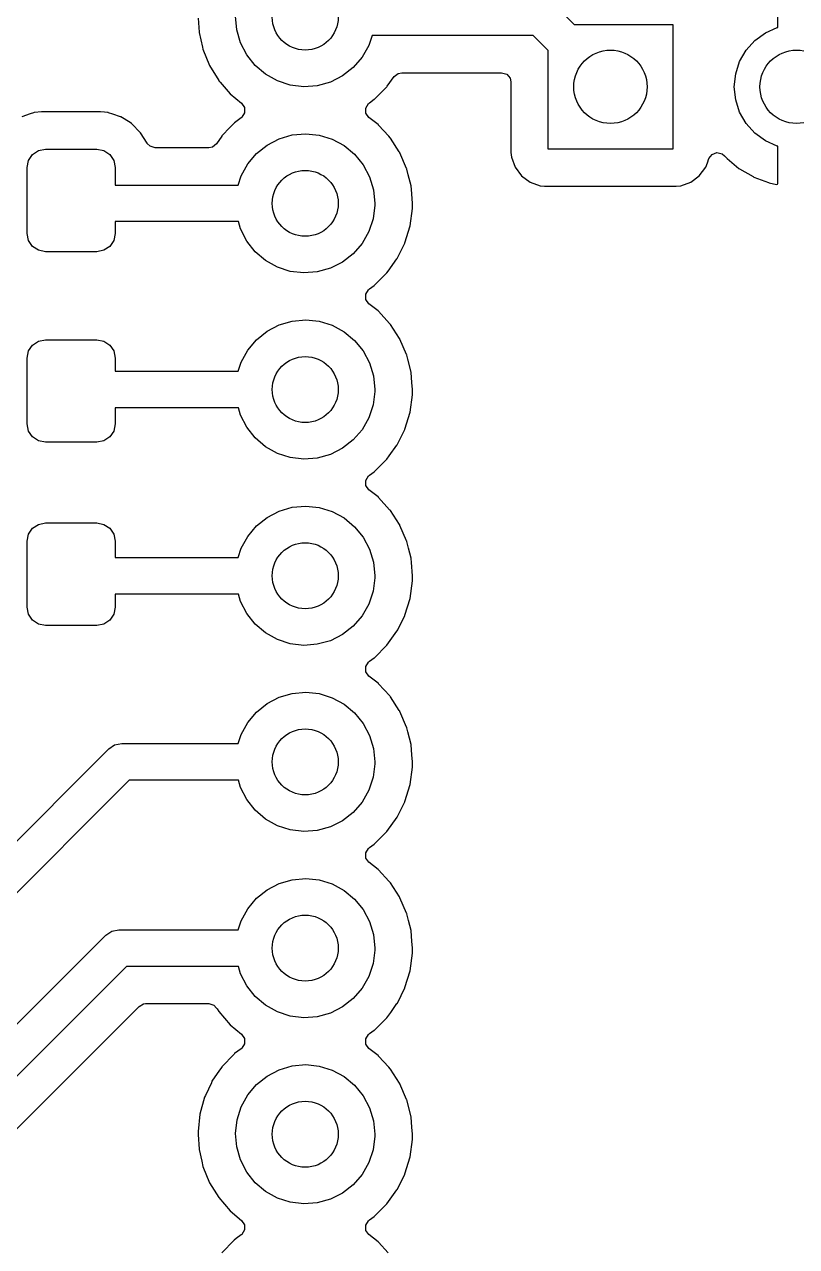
# Model space of a CAD drawing. Extents: x 170.5 to 254.5, y -139.5 to -85.5.
# Drawn here: x 204.96 to 215.5, y -122.57 to -105.9 of the extents above; entities that cross this region are included whole.
import ezdxf

# ---------------------------------------------------------------- set-up
doc = ezdxf.new("R2010")
doc.units = 0
doc.layers.add('BLACK', color=7, linetype='CONTINUOUS')

msp = doc.modelspace()

# ---------------------------------------------------------------- linework, layer by layer
at = {"layer": 'BLACK', "linetype": 'CONTINUOUS'}
for p, q in [((215.246, -105.94), (215.246, -105.433)), ((212.187, -105.623), (212.464, -105.9)), ((207.335, -105.816), (207.346, -106.004)), ((207.861, -105.971), (207.845, -105.787)), ((207.346, -106.004), (207.347, -106.009)), ((207.347, -106.009), (207.347, -106.009)), ((207.347, -106.009), (207.392, -106.211)), ((207.912, -106.15), (207.861, -105.971)), ((212.464, -105.9), (213.81, -105.9)), ((213.81, -105.9), (213.81, -107.6)), ((214.931, -106.118), (215.075, -106.014)), ((215.075, -106.014), (215.237, -105.942)), ((215.237, -105.942), (215.246, -105.94)), ((207.996, -106.315), (207.912, -106.15)), ((209.663, -106.186), (209.571, -106.348)), ((209.708, -106.05), (209.663, -106.186)), ((211.906, -106.05), (209.708, -106.05)), ((212.11, -106.254), (211.906, -106.05)), ((214.812, -106.25), (214.931, -106.118)), ((207.392, -106.211), (207.398, -106.238)), ((207.398, -106.238), (207.489, -106.46)), ((208.112, -106.46), (207.996, -106.315)), ((209.571, -106.348), (209.45, -106.488)), ((212.11, -107.6), (212.11, -106.254)), ((214.723, -106.404), (214.812, -106.25)), ((207.489, -106.46), (207.614, -106.664)), ((208.253, -106.58), (208.112, -106.46)), ((209.45, -106.488), (209.304, -106.602)), ((214.669, -106.573), (214.723, -106.404)), ((207.614, -106.664), (207.617, -106.668)), ((207.617, -106.668), (207.617, -106.668)), ((207.617, -106.668), (207.633, -106.686)), ((207.633, -106.686), (207.771, -106.846)), ((208.415, -106.671), (208.253, -106.58)), ((208.591, -106.728), (208.415, -106.671)), ((209.139, -106.686), (208.96, -106.736)), ((209.304, -106.602), (209.139, -106.686)), ((209.914, -106.743), (210.008, -106.611)), ((210.008, -106.611), (210.064, -106.567)), ((210.064, -106.567), (210.111, -106.558)), ((210.111, -106.558), (211.475, -106.558)), ((211.475, -106.558), (211.544, -106.579)), ((211.544, -106.579), (211.59, -106.632)), ((211.59, -106.632), (211.601, -106.684)), ((211.601, -106.684), (211.601, -107.648)), ((214.65, -106.75), (214.669, -106.573)), ((207.771, -106.846), (207.926, -106.974)), ((208.775, -106.75), (208.591, -106.728)), ((208.96, -106.736), (208.775, -106.75)), ((209.74, -106.918), (209.91, -106.749)), ((209.91, -106.749), (209.914, -106.743)), ((214.669, -106.927), (214.65, -106.75)), ((207.926, -106.974), (207.966, -107.033)), ((207.966, -107.033), (207.967, -107.104)), ((209.621, -107.04), (209.657, -106.979)), ((209.657, -106.979), (209.67, -106.967)), ((209.67, -106.967), (209.735, -106.921)), ((209.735, -106.921), (209.74, -106.918)), ((209.735, -106.921), (209.735, -106.921)), ((214.723, -107.096), (214.669, -106.927)), ((205.04, -107.12), (204.926, -107.158)), ((205.087, -107.105), (205.04, -107.12)), ((205.094, -107.102), (205.087, -107.105)), ((205.087, -107.105), (205.087, -107.105)), ((205.101, -107.102), (205.094, -107.102)), ((205.196, -107.092), (205.101, -107.102)), ((205.101, -107.102), (205.101, -107.102)), ((205.2, -107.091), (205.196, -107.092)), ((205.196, -107.092), (205.196, -107.092)), ((206, -107.091), (205.2, -107.091)), ((206.055, -107.097), (206, -107.091)), ((206.098, -107.102), (206.055, -107.097)), ((206.105, -107.102), (206.098, -107.102)), ((206.098, -107.102), (206.098, -107.102)), ((206.111, -107.104), (206.105, -107.102)), ((206.17, -107.124), (206.111, -107.104)), ((206.111, -107.104), (206.111, -107.104)), ((206.273, -107.158), (206.17, -107.124)), ((206.279, -107.162), (206.273, -107.158)), ((206.404, -107.239), (206.279, -107.162)), ((206.279, -107.162), (206.279, -107.162)), ((207.921, -107.172), (207.831, -107.24)), ((207.93, -107.165), (207.921, -107.172)), ((207.967, -107.104), (207.93, -107.165)), ((209.624, -107.111), (209.621, -107.04)), ((209.665, -107.169), (209.624, -107.111)), ((209.789, -107.266), (209.665, -107.169)), ((214.812, -107.25), (214.723, -107.096)), ((206.423, -107.251), (206.404, -107.239)), ((206.548, -107.376), (206.423, -107.251)), ((207.763, -107.308), (207.664, -107.412)), ((207.823, -107.246), (207.763, -107.308)), ((207.831, -107.24), (207.823, -107.246)), ((209.793, -107.27), (209.789, -107.266)), ((209.789, -107.266), (209.789, -107.266)), ((209.797, -107.273), (209.793, -107.27)), ((209.934, -107.425), (209.797, -107.273)), ((209.797, -107.273), (209.797, -107.273)), ((214.931, -107.382), (214.812, -107.25)), ((206.639, -107.521), (206.548, -107.376)), ((206.639, -107.522), (206.639, -107.521)), ((206.678, -107.561), (206.639, -107.522)), ((207.584, -107.527), (207.529, -107.572)), ((207.655, -107.423), (207.584, -107.527)), ((207.658, -107.419), (207.655, -107.423)), ((207.655, -107.423), (207.655, -107.423)), ((207.664, -107.412), (207.658, -107.419)), ((208.275, -107.545), (208.439, -107.459)), ((208.439, -107.459), (208.617, -107.407)), ((208.617, -107.407), (208.802, -107.39)), ((208.802, -107.39), (208.986, -107.409)), ((208.986, -107.409), (209.163, -107.464)), ((209.163, -107.464), (209.326, -107.552)), ((209.955, -107.447), (209.934, -107.425)), ((209.957, -107.451), (209.955, -107.447)), ((210.077, -107.637), (209.957, -107.451)), ((209.957, -107.451), (209.957, -107.451)), ((215.075, -107.486), (214.931, -107.382)), ((215.237, -107.558), (215.075, -107.486)), ((205.019, -107.754), (205.073, -107.673)), ((205.073, -107.673), (205.154, -107.619)), ((205.154, -107.619), (205.25, -107.6)), ((205.25, -107.6), (205.95, -107.6)), ((205.95, -107.6), (206.046, -107.619)), ((206.046, -107.619), (206.127, -107.673)), ((206.127, -107.673), (206.181, -107.754)), ((206.746, -107.581), (206.678, -107.561)), ((207.48, -107.581), (206.746, -107.581)), ((207.529, -107.572), (207.48, -107.581)), ((208.011, -107.803), (208.13, -107.661)), ((208.13, -107.661), (208.275, -107.545)), ((209.326, -107.552), (209.469, -107.671)), ((209.469, -107.671), (209.586, -107.814)), ((210.085, -107.648), (210.077, -107.637)), ((210.087, -107.653), (210.085, -107.648)), ((210.178, -107.864), (210.087, -107.653)), ((210.087, -107.653), (210.087, -107.653)), ((211.601, -107.648), (211.608, -107.71)), ((213.81, -107.6), (212.11, -107.6)), ((214.305, -107.729), (214.347, -107.672)), ((214.347, -107.672), (214.414, -107.647)), ((214.414, -107.647), (214.483, -107.663)), ((214.483, -107.663), (214.518, -107.691)), ((214.518, -107.691), (214.543, -107.72)), ((215.246, -107.56), (215.237, -107.558)), ((215.246, -108.069), (215.246, -107.56)), ((205, -107.85), (205.019, -107.754)), ((205, -108.75), (205, -107.85)), ((206.181, -107.754), (206.2, -107.85)), ((206.2, -107.85), (206.2, -108.09)), ((207.922, -107.966), (208.011, -107.803)), ((209.586, -107.814), (209.673, -107.978)), ((210.18, -107.868), (210.178, -107.864)), ((210.178, -107.864), (210.178, -107.864)), ((211.608, -107.71), (211.659, -107.847)), ((211.659, -107.847), (211.747, -107.963)), ((214.173, -107.963), (214.261, -107.847)), ((214.261, -107.847), (214.283, -107.787)), ((214.283, -107.787), (214.305, -107.729)), ((214.543, -107.72), (214.551, -107.727)), ((214.551, -107.727), (214.714, -107.863)), ((214.714, -107.863), (214.723, -107.869)), ((207.882, -108.09), (207.922, -107.966)), ((209.673, -107.978), (209.727, -108.155)), ((210.182, -107.873), (210.18, -107.868)), ((210.201, -107.951), (210.182, -107.873)), ((210.182, -107.873), (210.182, -107.873)), ((210.239, -108.101), (210.201, -107.951)), ((211.747, -107.963), (211.863, -108.051)), ((214.057, -108.051), (214.173, -107.963)), ((214.723, -107.869), (214.907, -107.976)), ((214.907, -107.976), (214.916, -107.981)), ((214.916, -107.981), (215.115, -108.057)), ((206.2, -108.09), (207.882, -108.09)), ((209.727, -108.155), (209.745, -108.34)), ((210.239, -108.106), (210.239, -108.101)), ((210.243, -108.146), (210.239, -108.106)), ((210.239, -108.106), (210.239, -108.106)), ((210.258, -108.34), (210.243, -108.146)), ((211.863, -108.051), (212, -108.102)), ((212, -108.102), (212.062, -108.108)), ((212.062, -108.108), (213.858, -108.108)), ((213.858, -108.108), (213.92, -108.102)), ((213.92, -108.102), (214.057, -108.051)), ((215.115, -108.057), (215.125, -108.06)), ((215.125, -108.06), (215.228, -108.081)), ((215.228, -108.081), (215.242, -108.079)), ((215.242, -108.079), (215.246, -108.069)), ((209.745, -108.367), (209.721, -108.55)), ((209.745, -108.34), (209.745, -108.367)), ((210.257, -108.408), (210.258, -108.343)), ((210.258, -108.343), (210.258, -108.34)), ((210.258, -108.343), (210.258, -108.343)), ((210.225, -108.649), (210.257, -108.411)), ((210.257, -108.411), (210.257, -108.408)), ((207.883, -108.59), (206.2, -108.59)), ((206.2, -108.59), (206.2, -108.75)), ((207.912, -108.69), (207.883, -108.59)), ((207.996, -108.855), (207.912, -108.69)), ((209.721, -108.55), (209.663, -108.726)), ((210.156, -108.879), (210.225, -108.649)), ((205.019, -108.846), (205, -108.75)), ((205.073, -108.927), (205.019, -108.846)), ((206.181, -108.846), (206.127, -108.927)), ((206.2, -108.75), (206.181, -108.846)), ((208.112, -109), (207.996, -108.855)), ((209.663, -108.726), (209.571, -108.888)), ((205.154, -108.981), (205.073, -108.927)), ((205.25, -109), (205.154, -108.981)), ((205.95, -109), (205.25, -109)), ((206.046, -108.981), (205.95, -109)), ((206.127, -108.927), (206.046, -108.981)), ((208.253, -109.12), (208.112, -109)), ((209.45, -109.028), (209.304, -109.142)), ((209.571, -108.888), (209.45, -109.028)), ((210.065, -109.063), (210.153, -108.883)), ((210.153, -108.883), (210.156, -108.879)), ((210.153, -108.883), (210.153, -108.883)), ((208.415, -109.211), (208.253, -109.12)), ((209.304, -109.142), (209.139, -109.226)), ((209.925, -109.267), (210.046, -109.098)), ((210.046, -109.098), (210.049, -109.094)), ((210.049, -109.094), (210.065, -109.063)), ((208.591, -109.268), (208.415, -109.211)), ((208.775, -109.29), (208.591, -109.268)), ((208.96, -109.276), (208.775, -109.29)), ((209.139, -109.226), (208.96, -109.276)), ((209.74, -109.458), (209.91, -109.289)), ((209.91, -109.289), (209.925, -109.267)), ((209.621, -109.58), (209.657, -109.519)), ((209.657, -109.519), (209.67, -109.507)), ((209.67, -109.507), (209.735, -109.461)), ((209.735, -109.461), (209.74, -109.458)), ((209.735, -109.461), (209.735, -109.461)), ((209.624, -109.651), (209.621, -109.58)), ((209.665, -109.709), (209.624, -109.651)), ((209.789, -109.806), (209.665, -109.709)), ((209.793, -109.81), (209.789, -109.806)), ((209.789, -109.806), (209.789, -109.806)), ((209.797, -109.813), (209.793, -109.81)), ((209.945, -109.977), (209.797, -109.813)), ((209.797, -109.813), (209.797, -109.813)), ((208.275, -110.085), (208.439, -109.999)), ((208.439, -109.999), (208.617, -109.947)), ((208.617, -109.947), (208.802, -109.93)), ((208.802, -109.93), (208.986, -109.949)), ((208.986, -109.949), (209.163, -110.004)), ((209.163, -110.004), (209.326, -110.092)), ((209.955, -109.987), (209.945, -109.977)), ((209.957, -109.991), (209.955, -109.987)), ((210.081, -110.183), (209.957, -109.991)), ((209.957, -109.991), (209.957, -109.991)), ((205.154, -110.219), (205.25, -110.2)), ((205.25, -110.2), (205.95, -110.2)), ((205.95, -110.2), (206.046, -110.219)), ((208.011, -110.343), (208.13, -110.201)), ((208.13, -110.201), (208.275, -110.085)), ((209.326, -110.092), (209.469, -110.211)), ((210.085, -110.188), (210.081, -110.183)), ((210.087, -110.193), (210.085, -110.188)), ((210.178, -110.404), (210.087, -110.193)), ((210.087, -110.193), (210.087, -110.193)), ((205, -110.45), (205.019, -110.354)), ((205.019, -110.354), (205.073, -110.273)), ((205.073, -110.273), (205.154, -110.219)), ((206.046, -110.219), (206.127, -110.273)), ((206.127, -110.273), (206.181, -110.354)), ((206.181, -110.354), (206.2, -110.45)), ((207.922, -110.506), (208.011, -110.343)), ((209.469, -110.211), (209.586, -110.354)), ((209.586, -110.354), (209.673, -110.518)), ((205, -111.35), (205, -110.45)), ((206.2, -110.45), (206.2, -110.63)), ((207.882, -110.63), (207.922, -110.506)), ((209.673, -110.518), (209.727, -110.695)), ((210.18, -110.408), (210.178, -110.404)), ((210.178, -110.404), (210.178, -110.404)), ((210.182, -110.413), (210.18, -110.408)), ((210.195, -110.466), (210.182, -110.413)), ((210.182, -110.413), (210.182, -110.413)), ((210.239, -110.641), (210.195, -110.466)), ((206.2, -110.63), (207.882, -110.63)), ((209.727, -110.695), (209.745, -110.88)), ((210.239, -110.646), (210.239, -110.641)), ((210.251, -110.786), (210.239, -110.646)), ((210.239, -110.646), (210.239, -110.646)), ((210.258, -110.88), (210.251, -110.786)), ((209.745, -110.907), (209.721, -111.09)), ((209.745, -110.88), (209.745, -110.907)), ((210.225, -111.189), (210.257, -110.951)), ((210.257, -110.951), (210.258, -110.88)), ((207.883, -111.13), (206.2, -111.13)), ((206.2, -111.13), (206.2, -111.35)), ((207.912, -111.23), (207.883, -111.13)), ((209.721, -111.09), (209.663, -111.266)), ((210.156, -111.419), (210.225, -111.189)), ((205.019, -111.446), (205, -111.35)), ((206.2, -111.35), (206.181, -111.446)), ((207.996, -111.395), (207.912, -111.23)), ((209.663, -111.266), (209.571, -111.428)), ((205.073, -111.527), (205.019, -111.446)), ((205.154, -111.581), (205.073, -111.527)), ((206.127, -111.527), (206.046, -111.581)), ((206.181, -111.446), (206.127, -111.527)), ((208.112, -111.54), (207.996, -111.395)), ((209.571, -111.428), (209.45, -111.568)), ((210.049, -111.634), (210.098, -111.535)), ((210.098, -111.535), (210.153, -111.423)), ((210.153, -111.423), (210.156, -111.419)), ((210.153, -111.423), (210.153, -111.423)), ((205.25, -111.6), (205.154, -111.581)), ((205.95, -111.6), (205.25, -111.6)), ((206.046, -111.581), (205.95, -111.6)), ((208.253, -111.66), (208.112, -111.54)), ((208.415, -111.751), (208.253, -111.66)), ((209.304, -111.682), (209.139, -111.766)), ((209.45, -111.568), (209.304, -111.682)), ((209.942, -111.783), (210.046, -111.638)), ((210.046, -111.638), (210.049, -111.634)), ((208.591, -111.808), (208.415, -111.751)), ((208.775, -111.83), (208.591, -111.808)), ((208.96, -111.816), (208.775, -111.83)), ((209.139, -111.766), (208.96, -111.816)), ((209.74, -111.998), (209.91, -111.829)), ((209.91, -111.829), (209.942, -111.783)), ((209.67, -112.047), (209.735, -112.001)), ((209.735, -112.001), (209.74, -111.998)), ((209.735, -112.001), (209.735, -112.001)), ((209.621, -112.12), (209.657, -112.059)), ((209.624, -112.191), (209.621, -112.12)), ((209.665, -112.249), (209.624, -112.191)), ((209.657, -112.059), (209.67, -112.047)), ((209.789, -112.346), (209.665, -112.249)), ((209.793, -112.35), (209.789, -112.346)), ((209.789, -112.346), (209.789, -112.346)), ((209.797, -112.353), (209.793, -112.35)), ((209.947, -112.519), (209.797, -112.353)), ((209.797, -112.353), (209.797, -112.353)), ((208.439, -112.539), (208.617, -112.487)), ((208.617, -112.487), (208.802, -112.47)), ((208.802, -112.47), (208.986, -112.489)), ((208.986, -112.489), (209.163, -112.544)), ((209.955, -112.527), (209.947, -112.519)), ((209.957, -112.531), (209.955, -112.527)), ((210.081, -112.723), (209.957, -112.531)), ((209.957, -112.531), (209.957, -112.531)), ((205.154, -112.719), (205.25, -112.7)), ((205.25, -112.7), (205.95, -112.7)), ((205.95, -112.7), (206.046, -112.719)), ((208.13, -112.741), (208.275, -112.625)), ((208.275, -112.625), (208.439, -112.539)), ((209.163, -112.544), (209.326, -112.632)), ((209.326, -112.632), (209.469, -112.751)), ((205, -112.95), (205.019, -112.854)), ((205.019, -112.854), (205.073, -112.773)), ((205.073, -112.773), (205.154, -112.719)), ((206.046, -112.719), (206.127, -112.773)), ((206.127, -112.773), (206.181, -112.854)), ((206.181, -112.854), (206.2, -112.95)), ((208.011, -112.883), (208.13, -112.741)), ((209.469, -112.751), (209.586, -112.894)), ((210.085, -112.728), (210.081, -112.723)), ((210.087, -112.733), (210.085, -112.728)), ((210.178, -112.944), (210.087, -112.733)), ((210.087, -112.733), (210.087, -112.733)), ((205, -113.85), (205, -112.95)), ((206.2, -112.95), (206.2, -113.17)), ((207.922, -113.046), (208.011, -112.883)), ((209.586, -112.894), (209.673, -113.058)), ((210.18, -112.948), (210.178, -112.944)), ((210.178, -112.944), (210.178, -112.944)), ((210.182, -112.953), (210.18, -112.948)), ((210.204, -113.044), (210.182, -112.953)), ((210.182, -112.953), (210.182, -112.953)), ((206.2, -113.17), (207.882, -113.17)), ((207.882, -113.17), (207.922, -113.046)), ((209.673, -113.058), (209.727, -113.235)), ((210.239, -113.181), (210.204, -113.044)), ((210.239, -113.186), (210.239, -113.181)), ((210.244, -113.239), (210.239, -113.186)), ((210.239, -113.186), (210.239, -113.186)), ((209.727, -113.235), (209.745, -113.42)), ((210.258, -113.42), (210.244, -113.239)), ((209.745, -113.447), (209.721, -113.63)), ((209.745, -113.42), (209.745, -113.447)), ((210.225, -113.729), (210.257, -113.491)), ((210.257, -113.491), (210.258, -113.42)), ((207.883, -113.67), (206.2, -113.67)), ((206.2, -113.67), (206.2, -113.85)), ((207.912, -113.77), (207.883, -113.67)), ((209.721, -113.63), (209.663, -113.806)), ((205.019, -113.946), (205, -113.85)), ((206.2, -113.85), (206.181, -113.946)), ((207.996, -113.935), (207.912, -113.77)), ((209.663, -113.806), (209.571, -113.968)), ((210.156, -113.959), (210.225, -113.729)), ((205.073, -114.027), (205.019, -113.946)), ((205.154, -114.081), (205.073, -114.027)), ((206.127, -114.027), (206.046, -114.081)), ((206.181, -113.946), (206.127, -114.027)), ((208.112, -114.08), (207.996, -113.935)), ((209.571, -113.968), (209.45, -114.108)), ((210.057, -114.159), (210.153, -113.963)), ((210.153, -113.963), (210.156, -113.959)), ((210.153, -113.963), (210.153, -113.963)), ((205.25, -114.1), (205.154, -114.081)), ((205.95, -114.1), (205.25, -114.1)), ((206.046, -114.081), (205.95, -114.1)), ((208.253, -114.2), (208.112, -114.08)), ((208.415, -114.291), (208.253, -114.2)), ((209.45, -114.108), (209.304, -114.222)), ((209.933, -114.337), (210.046, -114.178)), ((210.046, -114.178), (210.049, -114.174)), ((210.049, -114.174), (210.057, -114.159)), ((208.591, -114.348), (208.415, -114.291)), ((208.775, -114.37), (208.591, -114.348)), ((208.96, -114.356), (208.775, -114.37)), ((209.139, -114.306), (208.96, -114.356)), ((209.304, -114.222), (209.139, -114.306)), ((209.74, -114.538), (209.91, -114.369)), ((209.91, -114.369), (209.933, -114.337)), ((209.621, -114.66), (209.657, -114.599)), ((209.624, -114.731), (209.621, -114.66)), ((209.657, -114.599), (209.67, -114.587)), ((209.67, -114.587), (209.735, -114.541)), ((209.735, -114.541), (209.74, -114.538)), ((209.735, -114.541), (209.735, -114.541)), ((209.665, -114.789), (209.624, -114.731)), ((209.789, -114.886), (209.665, -114.789)), ((208.439, -115.079), (208.617, -115.027)), ((208.617, -115.027), (208.802, -115.01)), ((208.802, -115.01), (208.986, -115.029)), ((208.986, -115.029), (209.163, -115.084)), ((209.793, -114.89), (209.789, -114.886)), ((209.789, -114.886), (209.789, -114.886)), ((209.797, -114.893), (209.793, -114.89)), ((209.948, -115.06), (209.797, -114.893)), ((209.797, -114.893), (209.797, -114.893)), ((208.13, -115.281), (208.275, -115.165)), ((208.275, -115.165), (208.439, -115.079)), ((209.163, -115.084), (209.326, -115.172)), ((209.326, -115.172), (209.469, -115.291)), ((209.955, -115.067), (209.948, -115.06)), ((209.957, -115.071), (209.955, -115.067)), ((210.077, -115.257), (209.957, -115.071)), ((209.957, -115.071), (209.957, -115.071)), ((208.011, -115.423), (208.13, -115.281)), ((209.469, -115.291), (209.586, -115.434)), ((210.085, -115.268), (210.077, -115.257)), ((210.087, -115.273), (210.085, -115.268)), ((210.178, -115.484), (210.087, -115.273)), ((210.087, -115.273), (210.087, -115.273)), ((207.922, -115.586), (208.011, -115.423)), ((209.586, -115.434), (209.673, -115.598)), ((210.18, -115.488), (210.178, -115.484)), ((210.178, -115.484), (210.178, -115.484)), ((210.182, -115.493), (210.18, -115.488)), ((210.196, -115.548), (210.182, -115.493)), ((210.182, -115.493), (210.182, -115.493)), ((207.882, -115.71), (207.922, -115.586)), ((209.673, -115.598), (209.727, -115.775)), ((210.239, -115.721), (210.196, -115.548)), ((195.323, -126.573), (206.113, -115.783)), ((206.113, -115.783), (206.194, -115.729)), ((206.113, -115.783), (206.113, -115.783)), ((206.194, -115.729), (206.29, -115.71)), ((206.29, -115.71), (207.882, -115.71)), ((209.727, -115.775), (209.745, -115.96)), ((210.239, -115.726), (210.239, -115.721)), ((210.25, -115.862), (210.239, -115.726)), ((210.239, -115.726), (210.239, -115.726)), ((210.258, -115.96), (210.25, -115.862)), ((209.745, -115.987), (209.721, -116.17)), ((209.745, -115.96), (209.745, -115.987)), ((210.225, -116.269), (210.257, -116.031)), ((210.257, -116.011), (210.258, -115.963)), ((210.257, -116.031), (210.257, -116.011)), ((210.258, -115.963), (210.258, -115.96)), ((210.258, -115.963), (210.258, -115.963)), ((209.721, -116.17), (209.663, -116.346)), ((206.394, -116.21), (195.75, -126.854)), ((207.883, -116.21), (206.394, -116.21)), ((207.912, -116.31), (207.883, -116.21)), ((207.996, -116.475), (207.912, -116.31)), ((209.663, -116.346), (209.571, -116.508)), ((210.156, -116.499), (210.225, -116.269)), ((208.112, -116.62), (207.996, -116.475)), ((209.571, -116.508), (209.45, -116.648)), ((210.071, -116.669), (210.153, -116.503)), ((210.153, -116.503), (210.156, -116.499)), ((210.153, -116.503), (210.153, -116.503)), ((208.253, -116.74), (208.112, -116.62)), ((209.45, -116.648), (209.304, -116.762)), ((210.049, -116.714), (210.071, -116.669)), ((208.415, -116.831), (208.253, -116.74)), ((208.591, -116.888), (208.415, -116.831)), ((209.139, -116.846), (208.96, -116.896)), ((209.304, -116.762), (209.139, -116.846)), ((209.91, -116.909), (210.049, -116.714)), ((208.775, -116.91), (208.591, -116.888)), ((208.96, -116.896), (208.775, -116.91)), ((209.74, -117.078), (209.91, -116.909)), ((209.621, -117.2), (209.657, -117.139)), ((209.624, -117.271), (209.621, -117.2)), ((209.657, -117.139), (209.67, -117.127)), ((209.67, -117.127), (209.735, -117.081)), ((209.735, -117.081), (209.74, -117.078)), ((209.735, -117.081), (209.735, -117.081)), ((209.665, -117.329), (209.624, -117.271)), ((209.789, -117.426), (209.665, -117.329)), ((209.793, -117.43), (209.789, -117.426)), ((209.789, -117.426), (209.789, -117.426)), ((209.797, -117.433), (209.793, -117.43)), ((209.936, -117.586), (209.797, -117.433)), ((209.797, -117.433), (209.797, -117.433)), ((208.275, -117.705), (208.439, -117.619)), ((208.439, -117.619), (208.617, -117.567)), ((208.617, -117.567), (208.802, -117.55)), ((208.802, -117.55), (208.986, -117.569)), ((208.986, -117.569), (209.163, -117.624)), ((209.163, -117.624), (209.326, -117.712)), ((209.955, -117.607), (209.936, -117.586)), ((209.957, -117.611), (209.955, -117.607)), ((210.08, -117.801), (209.957, -117.611)), ((209.957, -117.611), (209.957, -117.611)), ((208.011, -117.963), (208.13, -117.821)), ((208.13, -117.821), (208.275, -117.705)), ((209.326, -117.712), (209.469, -117.831)), ((209.469, -117.831), (209.586, -117.974)), ((210.085, -117.808), (210.08, -117.801)), ((210.087, -117.813), (210.085, -117.808)), ((210.178, -118.024), (210.087, -117.813)), ((210.087, -117.813), (210.087, -117.813)), ((207.922, -118.126), (208.011, -117.963)), ((209.586, -117.974), (209.673, -118.138)), ((210.18, -118.028), (210.178, -118.024)), ((210.178, -118.024), (210.178, -118.024)), ((210.182, -118.033), (210.18, -118.028)), ((210.204, -118.123), (210.182, -118.033)), ((210.182, -118.033), (210.182, -118.033)), ((207.882, -118.25), (207.922, -118.126)), ((209.673, -118.138), (209.727, -118.315)), ((210.239, -118.261), (210.204, -118.123)), ((197.073, -127.323), (206.073, -118.323)), ((206.073, -118.323), (206.154, -118.269)), ((206.154, -118.269), (206.25, -118.25)), ((206.25, -118.25), (207.882, -118.25)), ((209.727, -118.315), (209.745, -118.5)), ((210.239, -118.266), (210.239, -118.261)), ((210.251, -118.405), (210.239, -118.266)), ((210.239, -118.266), (210.239, -118.266)), ((209.745, -118.527), (209.721, -118.71)), ((209.745, -118.5), (209.745, -118.527)), ((210.258, -118.5), (210.251, -118.405)), ((210.257, -118.561), (210.258, -118.503)), ((210.258, -118.503), (210.258, -118.5)), ((210.258, -118.503), (210.258, -118.503)), ((210.225, -118.809), (210.257, -118.571)), ((210.257, -118.571), (210.257, -118.561)), ((206.354, -118.75), (197.5, -127.604)), ((207.883, -118.75), (206.354, -118.75)), ((207.912, -118.85), (207.883, -118.75)), ((207.996, -119.015), (207.912, -118.85)), ((209.721, -118.71), (209.663, -118.886)), ((210.156, -119.039), (210.225, -118.809)), ((208.112, -119.16), (207.996, -119.015)), ((209.663, -118.886), (209.571, -119.048)), ((208.253, -119.28), (208.112, -119.16)), ((209.45, -119.188), (209.304, -119.302)), ((209.571, -119.048), (209.45, -119.188)), ((210.052, -119.249), (210.153, -119.043)), ((210.153, -119.043), (210.156, -119.039)), ((210.153, -119.043), (210.153, -119.043)), ((198.045, -127.777), (206.527, -119.295)), ((206.527, -119.295), (206.59, -119.261)), ((206.59, -119.261), (206.616, -119.258)), ((206.616, -119.258), (207.479, -119.258)), ((207.479, -119.258), (207.547, -119.279)), ((207.547, -119.279), (207.586, -119.319)), ((207.586, -119.319), (207.591, -119.327)), ((207.591, -119.327), (207.614, -119.364)), ((207.614, -119.364), (207.771, -119.546)), ((208.415, -119.371), (208.253, -119.28)), ((208.591, -119.428), (208.415, -119.371)), ((209.304, -119.302), (209.139, -119.386)), ((209.961, -119.377), (210.046, -119.258)), ((210.046, -119.258), (210.049, -119.254)), ((210.049, -119.254), (210.052, -119.249)), ((208.775, -119.45), (208.591, -119.428)), ((208.96, -119.436), (208.775, -119.45)), ((209.139, -119.386), (208.96, -119.436)), ((209.74, -119.618), (209.91, -119.449)), ((209.91, -119.449), (209.961, -119.377)), ((207.771, -119.546), (207.926, -119.674)), ((207.926, -119.674), (207.966, -119.733)), ((209.621, -119.74), (209.657, -119.679)), ((209.657, -119.679), (209.67, -119.667)), ((209.67, -119.667), (209.735, -119.621)), ((209.735, -119.621), (209.74, -119.618)), ((209.735, -119.621), (209.735, -119.621)), ((207.93, -119.865), (207.921, -119.872)), ((207.967, -119.804), (207.93, -119.865)), ((207.966, -119.733), (207.967, -119.804)), ((209.624, -119.811), (209.621, -119.74)), ((209.665, -119.869), (209.624, -119.811)), ((209.789, -119.966), (209.665, -119.869)), ((207.823, -119.946), (207.658, -120.119)), ((207.831, -119.94), (207.823, -119.946)), ((207.921, -119.872), (207.831, -119.94)), ((209.793, -119.97), (209.789, -119.966)), ((209.789, -119.966), (209.789, -119.966)), ((209.797, -119.973), (209.793, -119.97)), ((209.936, -120.126), (209.797, -119.973)), ((209.797, -119.973), (209.797, -119.973)), ((207.625, -120.167), (207.522, -120.317)), ((207.655, -120.123), (207.625, -120.167)), ((207.658, -120.119), (207.655, -120.123)), ((207.655, -120.123), (207.655, -120.123)), ((208.275, -120.245), (208.439, -120.159)), ((208.439, -120.159), (208.617, -120.107)), ((208.617, -120.107), (208.802, -120.09)), ((208.802, -120.09), (208.986, -120.109)), ((208.986, -120.109), (209.163, -120.164)), ((209.163, -120.164), (209.326, -120.252)), ((209.955, -120.147), (209.936, -120.126)), ((209.957, -120.151), (209.955, -120.147)), ((210.08, -120.341), (209.957, -120.151)), ((209.957, -120.151), (209.957, -120.151)), ((207.514, -120.336), (207.433, -120.509)), ((207.522, -120.317), (207.514, -120.336)), ((208.011, -120.503), (208.13, -120.361)), ((208.13, -120.361), (208.275, -120.245)), ((209.326, -120.252), (209.469, -120.371)), ((209.469, -120.371), (209.586, -120.514)), ((210.085, -120.348), (210.08, -120.341)), ((210.087, -120.353), (210.085, -120.348)), ((210.178, -120.564), (210.087, -120.353)), ((210.087, -120.353), (210.087, -120.353)), ((207.422, -120.535), (207.357, -120.766)), ((207.433, -120.509), (207.422, -120.535)), ((207.922, -120.666), (208.011, -120.503)), ((209.586, -120.514), (209.673, -120.678)), ((207.866, -120.842), (207.922, -120.666)), ((209.673, -120.678), (209.727, -120.855)), ((210.18, -120.568), (210.178, -120.564)), ((210.178, -120.564), (210.178, -120.564)), ((210.239, -120.801), (210.18, -120.568)), ((207.357, -120.766), (207.332, -121.004)), ((207.845, -121.027), (207.866, -120.842)), ((209.727, -120.855), (209.745, -121.04)), ((210.239, -120.806), (210.239, -120.801)), ((210.25, -120.942), (210.239, -120.806)), ((210.239, -120.806), (210.239, -120.806)), ((207.332, -121.004), (207.332, -121.009)), ((207.332, -121.009), (207.332, -121.009)), ((207.332, -121.009), (207.334, -121.043)), ((207.861, -121.211), (207.845, -121.027)), ((210.258, -121.04), (210.25, -120.942)), ((207.334, -121.043), (207.346, -121.244)), ((209.745, -121.067), (209.721, -121.25)), ((209.745, -121.04), (209.745, -121.067)), ((210.225, -121.349), (210.257, -121.111)), ((210.257, -121.111), (210.258, -121.04)), ((207.346, -121.244), (207.347, -121.249)), ((207.347, -121.249), (207.347, -121.249)), ((207.347, -121.249), (207.383, -121.408)), ((207.912, -121.39), (207.861, -121.211)), ((209.721, -121.25), (209.663, -121.426)), ((210.156, -121.579), (210.225, -121.349)), ((207.383, -121.408), (207.398, -121.478)), ((207.398, -121.478), (207.489, -121.7)), ((207.996, -121.555), (207.912, -121.39)), ((209.663, -121.426), (209.571, -121.588)), ((207.489, -121.7), (207.614, -121.904)), ((208.112, -121.7), (207.996, -121.555)), ((208.253, -121.82), (208.112, -121.7)), ((209.571, -121.588), (209.45, -121.728)), ((210.076, -121.741), (210.153, -121.583)), ((210.153, -121.583), (210.156, -121.579)), ((210.153, -121.583), (210.153, -121.583)), ((208.415, -121.911), (208.253, -121.82)), ((209.304, -121.842), (209.139, -121.926)), ((209.45, -121.728), (209.304, -121.842)), ((209.91, -121.989), (209.999, -121.863)), ((209.999, -121.863), (210.046, -121.798)), ((210.046, -121.798), (210.049, -121.794)), ((210.049, -121.794), (210.076, -121.741)), ((207.614, -121.904), (207.771, -122.086)), ((208.591, -121.968), (208.415, -121.911)), ((208.775, -121.99), (208.591, -121.968)), ((208.96, -121.976), (208.775, -121.99)), ((209.139, -121.926), (208.96, -121.976)), ((209.74, -122.158), (209.91, -121.989)), ((207.771, -122.086), (207.926, -122.214)), ((209.67, -122.207), (209.735, -122.161)), ((209.735, -122.161), (209.74, -122.158)), ((209.735, -122.161), (209.735, -122.161)), ((207.926, -122.214), (207.966, -122.273)), ((207.967, -122.344), (207.93, -122.405)), ((207.966, -122.273), (207.967, -122.344)), ((209.621, -122.28), (209.657, -122.219)), ((209.624, -122.351), (209.621, -122.28)), ((209.665, -122.409), (209.624, -122.351)), ((209.657, -122.219), (209.67, -122.207)), ((207.823, -122.486), (207.658, -122.659)), ((207.854, -122.463), (207.823, -122.486)), ((207.921, -122.412), (207.854, -122.463)), ((207.93, -122.405), (207.921, -122.412)), ((209.789, -122.506), (209.665, -122.409)), ((209.793, -122.51), (209.789, -122.506)), ((209.789, -122.506), (209.789, -122.506)), ((209.797, -122.513), (209.793, -122.51)), ((209.926, -122.655), (209.797, -122.513)), ((209.797, -122.513), (209.797, -122.513))]:
    msp.add_line(p, q, dxfattribs=at)
at = {"layer": 'BLACK'}
for centre, radius in [((208.795, -105.8), 0.45), ((212.96, -106.75), 0.5), ((215.5, -106.75), 0.5), ((208.795, -108.34), 0.45), ((208.795, -110.88), 0.45), ((208.795, -113.42), 0.45), ((208.795, -115.96), 0.45), ((208.795, -118.5), 0.45), ((208.795, -121.04), 0.45)]:
    msp.add_circle(centre, radius, dxfattribs=at)

doc.saveas('drawing.dxf')
